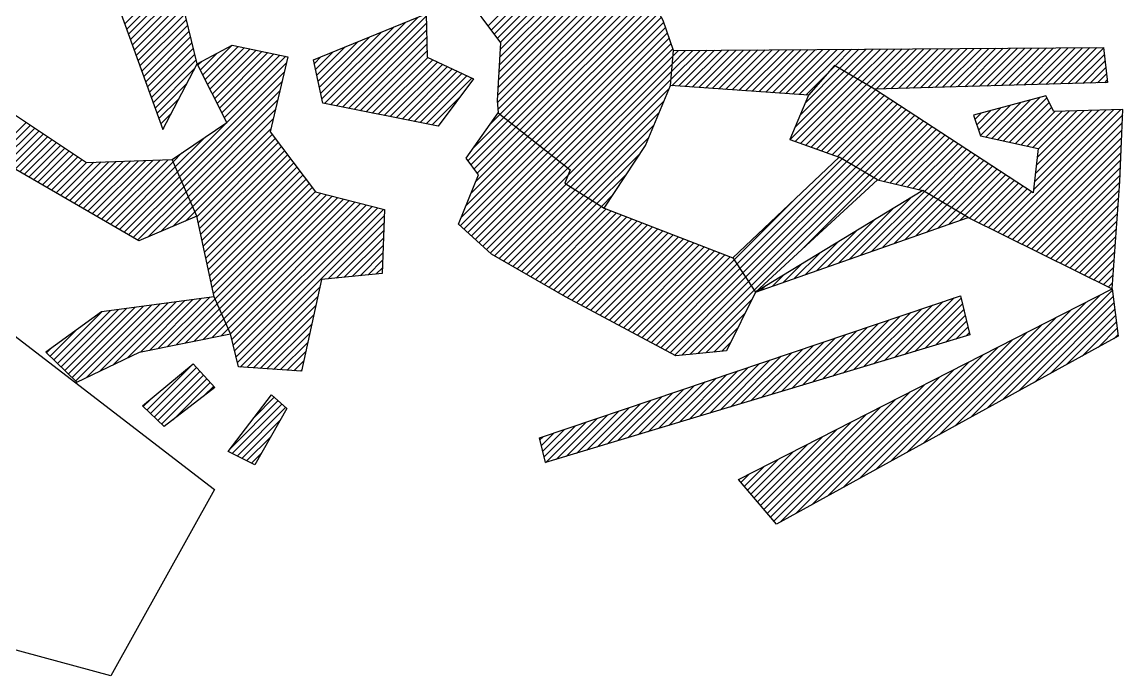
# Model space of a CAD drawing. Header units: metres. Extents: x -3.308 to -2.454, y -16.169 to -15.337.
# Drawn here: x -3.004 to -2.461, y -16.169 to -15.846 of the extents above; entities that cross this region are included whole.
import ezdxf

# ---------------------------------------------------------------- set-up
doc = ezdxf.new("R2010")
doc.units = ezdxf.units.M
doc.header["$LTSCALE"] = 25
doc.header["$MEASUREMENT"] = 0
doc.layers.get('0').update_dxf_attribs({"linetype": 'CONTINUOUS'})
for name, color, linetype in [('KNOCHEN', 2, 'CONTINUOUS'), ('KNOCHENSCHRAFF', 2, 'CONTINUOUS'), ('STEINE', 4, 'CONTINUOUS')]:
    doc.layers.add(name, color=color, linetype=linetype)

# ---------------------------------------------------------------- blocks, each defined once
blk = doc.blocks.new('*X1')
at = {"color": 0}
for p, q in [((-277.385, -1584.826), (-272.979, -1580.419)), ((-277.235, -1585.029), (-272.691, -1580.485)), ((-277.085, -1585.233), (-272.403, -1580.551)), ((-276.935, -1585.437), (-272.115, -1580.617)), ((-276.793, -1586.002), (-271.656, -1580.864)), ((-276.786, -1585.64), (-271.828, -1580.682)), ((-276.836, -1586.751), (-271.315, -1581.23)), ((-276.814, -1586.376), (-271.485, -1581.047)), ((-276.899, -1587.875), (-270.802, -1581.778)), ((-276.878, -1587.5), (-270.973, -1581.596)), ((-276.857, -1587.125), (-271.144, -1581.413)), ((-295.303, -1584.712), (-292.816, -1582.225)), ((-276.926, -1588.609), (-270.461, -1582.144)), ((-276.92, -1588.249), (-270.632, -1581.961)), ((-276.899, -1588.936), (-270.29, -1582.327)), ((-295.21, -1584.972), (-292.747, -1582.509)), ((-295.116, -1585.232), (-292.678, -1582.794)), ((-276.796, -1589.186), (-270.12, -1582.51)), ((-276.598, -1589.342), (-269.949, -1582.693)), ((-276.401, -1589.498), (-269.778, -1582.875)), ((-295.022, -1585.492), (-292.609, -1583.079)), ((-294.929, -1585.752), (-292.54, -1583.363)), ((-276.203, -1589.654), (-269.607, -1583.058)), ((-276.006, -1589.81), (-269.451, -1583.256)), ((-275.808, -1589.966), (-269.325, -1583.483)), ((-294.835, -1586.012), (-292.471, -1583.648)), ((-294.742, -1586.272), (-292.402, -1583.933)), ((-275.611, -1590.122), (-269.2, -1583.711)), ((-275.413, -1590.278), (-269.074, -1583.939)), ((-294.648, -1586.532), (-292.333, -1584.217)), ((-294.555, -1586.792), (-292.264, -1584.502)), ((-285.453, -1588.651), (-281.434, -1584.632)), ((-285.158, -1588.71), (-280.835, -1584.386)), ((-284.863, -1588.768), (-280.431, -1584.336)), ((-275.216, -1590.434), (-268.948, -1584.167)), ((-275.018, -1590.59), (-268.822, -1584.394)), ((-274.821, -1590.746), (-268.707, -1584.632)), ((-294.461, -1587.052), (-292.195, -1584.786)), ((-294.368, -1587.312), (-292.126, -1585.071)), ((-285.64, -1588.131), (-282.632, -1585.122)), ((-285.578, -1588.422), (-282.033, -1584.877)), ((-284.569, -1588.827), (-280.424, -1584.682)), ((-284.274, -1588.886), (-280.416, -1585.028)), ((-274.623, -1590.902), (-268.617, -1584.896)), ((-274.426, -1591.058), (-268.526, -1585.159)), ((-294.274, -1587.572), (-292.057, -1585.356)), ((-294.18, -1587.832), (-291.988, -1585.64)), ((-285.763, -1587.547), (-283.83, -1585.613)), ((-285.702, -1587.839), (-283.231, -1585.368)), ((-283.979, -1588.944), (-280.409, -1585.375)), ((-283.684, -1589.003), (-280.402, -1585.721)), ((-274.228, -1591.214), (-268.436, -1585.423)), ((-274.031, -1591.371), (-268.346, -1585.686)), ((-294.087, -1588.092), (-291.92, -1585.925)), ((-293.993, -1588.352), (-291.851, -1586.21)), ((-291.578, -1586.997), (-290.744, -1586.163)), ((-291.459, -1587.232), (-290.001, -1585.774)), ((-291.34, -1587.467), (-289.708, -1585.835)), ((-291.222, -1587.702), (-289.415, -1585.895)), ((-291.103, -1587.937), (-289.122, -1585.956)), ((-290.984, -1588.171), (-288.829, -1586.016)), ((-290.865, -1588.406), (-288.536, -1586.077)), ((-290.747, -1588.641), (-288.243, -1586.137)), ((-290.628, -1588.876), (-287.95, -1586.198)), ((-290.509, -1589.111), (-287.657, -1586.258)), ((-285.887, -1586.963), (-285.028, -1586.104)), ((-285.825, -1587.255), (-284.429, -1585.859)), ((-283.389, -1589.062), (-280.394, -1586.067)), ((-273.833, -1591.527), (-268.256, -1585.95)), ((-273.636, -1591.683), (-268.251, -1586.298)), ((-268.357, -1587.465), (-266.918, -1586.026)), ((-268.322, -1587.076), (-267.274, -1586.028)), ((-268.308, -1587.77), (-266.562, -1586.023)), ((-268.286, -1586.687), (-267.63, -1586.031)), ((-268.251, -1586.298), (-267.986, -1586.033)), ((-267.978, -1587.793), (-266.206, -1586.021)), ((-267.647, -1587.816), (-265.85, -1586.018)), ((-267.317, -1587.839), (-265.494, -1586.016)), ((-266.986, -1587.862), (-265.138, -1586.013)), ((-266.656, -1587.885), (-264.782, -1586.011)), ((-266.326, -1587.908), (-264.426, -1586.008)), ((-265.995, -1587.931), (-264.07, -1586.006)), ((-265.665, -1587.954), (-263.714, -1586.003)), ((-265.334, -1587.977), (-263.358, -1586.001)), ((-265.004, -1588), (-263.002, -1585.999)), ((-264.673, -1588.023), (-262.646, -1585.996)), ((-264.343, -1588.047), (-262.29, -1585.994)), ((-264.012, -1588.07), (-261.934, -1585.991)), ((-263.682, -1588.093), (-261.578, -1585.989)), ((-263.351, -1588.116), (-261.222, -1585.986)), ((-263.021, -1588.139), (-260.866, -1585.984)), ((-262.69, -1588.162), (-260.51, -1585.981)), ((-262.36, -1588.185), (-260.154, -1585.979)), ((-262.029, -1588.208), (-259.798, -1585.976)), ((-260.257, -1586.789), (-259.441, -1585.974)), ((-260.035, -1586.921), (-259.085, -1585.971)), ((-259.813, -1587.052), (-258.729, -1585.969)), ((-259.591, -1587.184), (-258.373, -1585.966)), ((-259.369, -1587.316), (-258.017, -1585.964)), ((-259.147, -1587.447), (-257.661, -1585.961)), ((-258.925, -1587.579), (-257.305, -1585.959)), ((-258.703, -1587.711), (-256.949, -1585.956)), ((-258.481, -1587.842), (-256.593, -1585.954)), ((-258.227, -1587.941), (-256.237, -1585.952)), ((-257.863, -1587.931), (-255.881, -1585.949)), ((-257.499, -1587.921), (-255.525, -1585.947)), ((-257.135, -1587.91), (-255.169, -1585.944)), ((-256.772, -1587.9), (-254.813, -1585.942)), ((-256.408, -1587.89), (-254.457, -1585.939)), ((-256.044, -1587.879), (-254.101, -1585.937)), ((-255.68, -1587.869), (-253.745, -1585.934)), ((-255.316, -1587.859), (-253.389, -1585.932)), ((-254.952, -1587.849), (-253.033, -1585.929)), ((-254.588, -1587.838), (-252.677, -1585.927)), ((-254.224, -1587.828), (-252.321, -1585.924)), ((-253.861, -1587.818), (-251.965, -1585.922)), ((-253.497, -1587.807), (-251.609, -1585.919)), ((-253.133, -1587.797), (-251.253, -1585.917)), ((-252.769, -1587.787), (-250.897, -1585.914)), ((-252.405, -1587.776), (-250.541, -1585.912)), ((-252.041, -1587.766), (-250.185, -1585.909)), ((-251.677, -1587.756), (-249.829, -1585.907)), ((-251.314, -1587.745), (-249.473, -1585.905)), ((-250.95, -1587.735), (-249.117, -1585.902)), ((-250.586, -1587.725), (-248.761, -1585.9)), ((-250.222, -1587.715), (-248.405, -1585.897)), ((-249.858, -1587.704), (-248.049, -1585.895)), ((-249.494, -1587.694), (-247.693, -1585.892)), ((-249.13, -1587.684), (-247.337, -1585.89)), ((-248.767, -1587.673), (-247.007, -1585.913)), ((-248.403, -1587.663), (-246.97, -1586.231)), ((-293.9, -1588.612), (-291.782, -1586.494)), ((-292.708, -1592.017), (-287.327, -1586.635)), ((-291.696, -1586.762), (-291.49, -1586.556)), ((-290.391, -1589.346), (-287.364, -1586.319)), ((-285.949, -1586.671), (-285.627, -1586.35)), ((-283.094, -1589.121), (-280.35, -1586.377)), ((-282.8, -1589.179), (-280.11, -1586.49)), ((-282.505, -1589.238), (-279.869, -1586.603)), ((-282.21, -1589.297), (-279.629, -1586.716)), ((-281.915, -1589.355), (-279.388, -1586.829)), ((-273.438, -1591.839), (-268.286, -1586.687)), ((-260.655, -1587.188), (-260.257, -1586.789)), ((-248.039, -1587.653), (-246.934, -1586.548)), ((-293.806, -1588.872), (-291.861, -1586.927)), ((-292.601, -1592.263), (-287.436, -1587.098)), ((-281.62, -1589.414), (-279.148, -1586.942)), ((-281.325, -1589.473), (-278.907, -1587.055)), ((-281.031, -1589.532), (-278.667, -1587.168)), ((-280.736, -1589.59), (-278.426, -1587.281)), ((-273.433, -1592.187), (-268.322, -1587.076)), ((-262.497, -1590.443), (-259.369, -1587.316)), ((-262.239, -1589.832), (-259.591, -1587.184)), ((-261.981, -1589.22), (-259.813, -1587.052)), ((-261.723, -1588.609), (-260.035, -1586.921)), ((-261.699, -1588.231), (-260.655, -1587.188)), ((-247.675, -1587.642), (-246.897, -1586.865)), ((-247.311, -1587.632), (-246.861, -1587.182)), ((-293.713, -1589.132), (-292.243, -1587.662)), ((-292.494, -1592.51), (-287.545, -1587.56)), ((-280.441, -1589.649), (-278.186, -1587.394)), ((-273.519, -1592.627), (-268.357, -1587.465)), ((-273.303, -1592.764), (-268.442, -1587.904)), ((-262.221, -1590.521), (-259.147, -1587.447)), ((-261.961, -1590.614), (-258.925, -1587.579)), ((-261.7, -1590.707), (-258.703, -1587.711)), ((-261.44, -1590.801), (-258.481, -1587.842)), ((-246.947, -1587.622), (-246.824, -1587.499)), ((-293.619, -1589.392), (-292.624, -1588.397)), ((-292.387, -1592.757), (-287.654, -1588.023)), ((-280.146, -1589.708), (-278.767, -1588.329)), ((-261.179, -1590.894), (-258.261, -1587.976)), ((-260.919, -1590.987), (-258.048, -1588.115)), ((-260.658, -1591.08), (-257.834, -1588.255)), ((-260.398, -1591.173), (-257.62, -1588.395)), ((-252.231, -1590.431), (-250.147, -1588.347)), ((-251.94, -1590.494), (-249.814, -1588.367)), ((-292.28, -1593.003), (-287.763, -1588.485)), ((-292.174, -1593.25), (-287.872, -1588.948)), ((-273.087, -1592.902), (-268.695, -1588.51)), ((-260.137, -1591.266), (-257.406, -1588.534)), ((-259.903, -1591.385), (-257.192, -1588.674)), ((-259.682, -1591.517), (-256.978, -1588.814)), ((-259.46, -1591.649), (-256.764, -1588.953)), ((-253.266, -1589.698), (-252.564, -1588.996)), ((-253.175, -1589.961), (-252.081, -1588.866)), ((-253.084, -1590.223), (-251.598, -1588.737)), ((-252.812, -1590.304), (-251.114, -1588.607)), ((-252.521, -1590.367), (-250.631, -1588.477)), ((-252.208, -1595.004), (-246.15, -1588.945)), ((-251.65, -1590.557), (-249.692, -1588.599)), ((-251.359, -1590.62), (-249.569, -1588.83)), ((-250.488, -1590.809), (-248.694, -1589.015)), ((-250.472, -1592.914), (-246.513, -1588.955)), ((-250.424, -1592.513), (-246.877, -1588.965)), ((-250.377, -1592.112), (-247.24, -1588.975)), ((-250.329, -1591.71), (-247.603, -1588.985)), ((-250.281, -1591.309), (-247.967, -1588.995)), ((-250.233, -1590.908), (-248.33, -1589.005)), ((-293.526, -1589.652), (-293.006, -1589.132)), ((-292.067, -1593.497), (-287.981, -1589.411)), ((-278.376, -1591.473), (-276.401, -1589.498)), ((-278.132, -1590.876), (-276.598, -1589.342)), ((-277.273, -1589.663), (-276.796, -1589.186)), ((-272.871, -1593.039), (-268.948, -1589.116)), ((-259.239, -1591.782), (-256.55, -1589.093)), ((-259.018, -1591.914), (-256.337, -1589.233)), ((-258.797, -1592.046), (-256.123, -1589.373)), ((-258.575, -1592.179), (-255.909, -1589.512)), ((-253.358, -1589.436), (-253.048, -1589.126)), ((-251.972, -1595.121), (-246.063, -1589.213)), ((-251.069, -1590.683), (-249.421, -1589.034)), ((-250.778, -1590.746), (-249.057, -1589.025)), ((-301.829, -1591.238), (-300.168, -1589.577)), ((-301.605, -1591.368), (-299.956, -1589.718)), ((-301.382, -1591.498), (-299.743, -1589.86)), ((-301.158, -1591.628), (-299.531, -1590.001)), ((-293.432, -1589.912), (-293.387, -1589.867)), ((-291.96, -1593.743), (-288.09, -1589.873)), ((-278.225, -1591.676), (-276.203, -1589.654)), ((-278.074, -1591.878), (-276.006, -1589.81)), ((-277.923, -1592.081), (-275.808, -1589.966)), ((-272.655, -1593.176), (-269.201, -1589.723)), ((-258.354, -1592.311), (-255.695, -1589.652)), ((-258.122, -1592.432), (-255.481, -1589.792)), ((-257.835, -1592.499), (-255.267, -1589.931)), ((-257.547, -1592.565), (-255.053, -1590.071)), ((-251.735, -1595.238), (-246.08, -1589.583)), ((-251.499, -1595.356), (-246.097, -1589.954)), ((-300.934, -1591.758), (-299.318, -1590.142)), ((-300.71, -1591.887), (-299.106, -1590.283)), ((-300.487, -1592.017), (-298.894, -1590.424)), ((-300.263, -1592.147), (-298.681, -1590.565)), ((-292.815, -1591.77), (-291.396, -1590.351)), ((-291.853, -1593.99), (-288.039, -1590.176)), ((-291.75, -1594.241), (-287.887, -1590.377)), ((-291.687, -1594.532), (-287.735, -1590.579)), ((-278.7, -1594.272), (-275.018, -1590.59)), ((-278.465, -1593.684), (-275.216, -1590.434)), ((-278.231, -1593.096), (-275.413, -1590.278)), ((-277.996, -1592.507), (-275.611, -1590.122)), ((-272.438, -1593.314), (-269.454, -1590.329)), ((-257.26, -1592.631), (-254.839, -1590.211)), ((-256.972, -1592.697), (-254.626, -1590.35)), ((-256.685, -1592.763), (-254.412, -1590.49)), ((-256.397, -1592.829), (-254.198, -1590.63)), ((-251.263, -1595.473), (-246.114, -1590.324)), ((-300.039, -1592.277), (-298.469, -1590.707)), ((-299.816, -1592.407), (-298.257, -1590.848)), ((-299.592, -1592.537), (-298.044, -1590.989)), ((-299.368, -1592.666), (-297.832, -1591.13)), ((-292.922, -1591.523), (-292.485, -1591.087)), ((-291.625, -1594.822), (-287.583, -1590.78)), ((-291.562, -1595.113), (-287.431, -1590.982)), ((-291.499, -1595.404), (-287.279, -1591.184)), ((-278.753, -1594.678), (-274.821, -1590.746)), ((-278.568, -1594.847), (-274.623, -1590.902)), ((-278.383, -1595.016), (-274.426, -1591.058)), ((-272.222, -1593.451), (-269.865, -1591.094)), ((-256.11, -1592.895), (-253.984, -1590.769)), ((-255.848, -1592.987), (-253.77, -1590.909)), ((-255.626, -1593.118), (-253.556, -1591.049)), ((-255.404, -1593.25), (-253.342, -1591.188)), ((-251.026, -1595.59), (-246.131, -1590.694)), ((-250.79, -1595.707), (-246.148, -1591.065)), ((-299.144, -1592.796), (-297.619, -1591.271)), ((-298.921, -1592.926), (-297.407, -1591.412)), ((-298.697, -1593.056), (-297.196, -1591.555)), ((-298.473, -1593.186), (-296.83, -1591.543)), ((-298.249, -1593.316), (-296.465, -1591.531)), ((-298.026, -1593.445), (-296.099, -1591.518)), ((-297.802, -1593.575), (-295.733, -1591.506)), ((-297.578, -1593.705), (-295.367, -1591.494)), ((-297.355, -1593.835), (-295.001, -1591.482)), ((-297.131, -1593.965), (-294.636, -1591.469)), ((-296.907, -1594.095), (-294.27, -1591.457)), ((-296.683, -1594.224), (-293.904, -1591.445)), ((-296.46, -1594.354), (-293.538, -1591.433)), ((-296.236, -1594.484), (-293.172, -1591.42)), ((-296.012, -1594.614), (-292.922, -1591.523)), ((-291.437, -1595.695), (-287.127, -1591.385)), ((-291.374, -1595.986), (-286.975, -1591.587)), ((-278.198, -1595.184), (-274.228, -1591.214)), ((-278.013, -1595.353), (-274.031, -1591.371)), ((-277.828, -1595.521), (-273.833, -1591.527)), ((-277.643, -1595.69), (-273.636, -1591.683)), ((-265.098, -1596.58), (-259.903, -1591.385)), ((-264.957, -1596.792), (-259.682, -1591.517)), ((-264.816, -1597.005), (-259.46, -1591.649)), ((-255.182, -1593.382), (-253.129, -1591.328)), ((-254.961, -1593.514), (-252.915, -1591.468)), ((-254.739, -1593.646), (-252.701, -1591.607)), ((-250.554, -1595.825), (-246.165, -1591.435)), ((-295.788, -1594.744), (-292.815, -1591.77)), ((-295.565, -1594.873), (-292.708, -1592.017)), ((-295.341, -1595.003), (-292.601, -1592.263)), ((-291.312, -1596.277), (-286.823, -1591.788)), ((-291.249, -1596.568), (-286.67, -1591.99)), ((-291.186, -1596.859), (-286.518, -1592.191)), ((-277.458, -1595.858), (-273.438, -1591.839)), ((-277.273, -1596.027), (-273.433, -1592.187)), ((-272.006, -1593.589), (-270.55, -1592.133)), ((-264.675, -1597.217), (-259.239, -1591.782)), ((-264.534, -1597.43), (-259.018, -1591.914)), ((-264.393, -1597.643), (-258.797, -1592.046)), ((-264.252, -1597.855), (-258.575, -1592.179)), ((-254.517, -1593.777), (-252.487, -1591.747)), ((-254.295, -1593.909), (-252.273, -1591.887)), ((-254.074, -1594.041), (-252.059, -1592.027)), ((-253.852, -1594.173), (-251.845, -1592.166)), ((-250.318, -1595.942), (-246.181, -1591.806)), ((-250.081, -1596.059), (-246.198, -1592.176)), ((-295.117, -1595.133), (-292.494, -1592.51)), ((-294.894, -1595.263), (-292.387, -1592.757)), ((-291.124, -1597.15), (-286.366, -1592.393)), ((-291.061, -1597.441), (-286.214, -1592.594)), ((-290.999, -1597.732), (-286.062, -1592.796)), ((-277.062, -1596.169), (-273.519, -1592.627)), ((-276.837, -1596.298), (-273.303, -1592.764)), ((-261.801, -1595.758), (-258.354, -1592.311)), ((-253.626, -1594.3), (-251.631, -1592.306)), ((-253.39, -1594.418), (-251.418, -1592.446)), ((-253.153, -1594.535), (-251.204, -1592.585)), ((-252.917, -1594.652), (-250.99, -1592.725)), ((-249.845, -1596.176), (-246.216, -1592.548)), ((-294.67, -1595.393), (-292.28, -1593.003)), ((-294.163, -1595.239), (-292.174, -1593.25)), ((-290.936, -1598.023), (-285.918, -1593.005)), ((-290.853, -1598.294), (-285.637, -1593.077)), ((-290.745, -1598.539), (-285.355, -1593.149)), ((-290.637, -1598.784), (-285.074, -1593.222)), ((-290.529, -1599.03), (-284.793, -1593.294)), ((-276.612, -1596.427), (-273.087, -1592.902)), ((-276.387, -1596.556), (-272.871, -1593.039)), ((-276.163, -1596.685), (-272.655, -1593.176)), ((-275.938, -1596.813), (-272.438, -1593.314)), ((-271.79, -1593.726), (-271.235, -1593.171)), ((-259.529, -1596.314), (-256.489, -1593.274)), ((-258.984, -1596.123), (-255.848, -1592.987)), ((-258.439, -1595.931), (-255.626, -1593.118)), ((-257.893, -1595.74), (-255.404, -1593.25)), ((-252.681, -1594.769), (-250.776, -1592.865)), ((-252.444, -1594.887), (-250.562, -1593.004)), ((-249.609, -1596.294), (-246.243, -1592.928)), ((-249.372, -1596.411), (-246.269, -1593.308)), ((-293.548, -1594.978), (-292.067, -1593.497)), ((-292.932, -1594.716), (-291.96, -1593.743)), ((-290.42, -1599.275), (-284.511, -1593.366)), ((-290.312, -1599.52), (-284.23, -1593.438)), ((-290.204, -1599.766), (-283.949, -1593.51)), ((-290.096, -1600.011), (-283.667, -1593.583)), ((-290.024, -1600.293), (-283.386, -1593.655)), ((-289.954, -1600.577), (-283.105, -1593.727)), ((-289.884, -1600.86), (-282.823, -1593.799)), ((-289.814, -1601.143), (-282.542, -1593.871)), ((-275.713, -1596.942), (-272.222, -1593.451)), ((-275.488, -1597.071), (-272.006, -1593.589)), ((-275.264, -1597.2), (-271.79, -1593.726)), ((-275.039, -1597.329), (-271.559, -1593.848)), ((-265.238, -1596.367), (-262.275, -1593.404)), ((-260.074, -1596.506), (-257.39, -1593.821)), ((-257.348, -1595.548), (-255.182, -1593.382)), ((-256.803, -1595.356), (-254.961, -1593.514)), ((-256.258, -1595.165), (-254.739, -1593.646)), ((-255.713, -1594.973), (-254.517, -1593.777)), ((-249.136, -1596.528), (-246.296, -1593.688)), ((-292.317, -1594.454), (-291.853, -1593.99)), ((-289.744, -1601.427), (-282.505, -1594.188)), ((-274.814, -1597.457), (-271.304, -1593.947)), ((-274.589, -1597.586), (-271.049, -1594.046)), ((-274.365, -1597.715), (-270.794, -1594.144)), ((-274.14, -1597.844), (-270.539, -1594.243)), ((-273.915, -1597.972), (-270.284, -1594.342)), ((-273.69, -1598.101), (-270.029, -1594.44)), ((-260.619, -1596.697), (-258.29, -1594.369)), ((-255.168, -1594.782), (-254.295, -1593.909)), ((-254.623, -1594.59), (-254.074, -1594.041)), ((-254.078, -1594.399), (-253.852, -1594.173)), ((-248.9, -1596.645), (-246.323, -1594.068)), ((-248.663, -1596.762), (-246.349, -1594.448)), ((-285.265, -1597.301), (-282.518, -1594.554)), ((-284.872, -1597.262), (-282.531, -1594.921)), ((-273.463, -1598.228), (-269.774, -1594.539)), ((-273.233, -1598.351), (-269.519, -1594.638)), ((-273.003, -1598.475), (-269.265, -1594.736)), ((-272.773, -1598.598), (-269.01, -1594.835)), ((-272.543, -1598.722), (-268.755, -1594.934)), ((-261.164, -1596.889), (-259.191, -1594.916)), ((-248.427, -1596.88), (-246.376, -1594.828)), ((-284.48, -1597.223), (-282.543, -1595.287)), ((-272.313, -1598.845), (-268.5, -1595.032)), ((-272.082, -1598.968), (-268.245, -1595.131)), ((-271.852, -1599.092), (-267.99, -1595.23)), ((-271.622, -1599.215), (-267.735, -1595.328)), ((-271.392, -1599.338), (-267.48, -1595.427)), ((-271.162, -1599.462), (-267.225, -1595.525)), ((-261.709, -1597.08), (-260.092, -1595.463)), ((-248.191, -1596.997), (-246.402, -1595.209)), ((-284.087, -1597.185), (-282.556, -1595.653)), ((-283.695, -1597.146), (-282.569, -1596.02)), ((-270.932, -1599.585), (-266.97, -1595.624)), ((-270.701, -1599.709), (-266.716, -1595.723)), ((-270.471, -1599.832), (-266.461, -1595.821)), ((-270.241, -1599.955), (-266.206, -1595.92)), ((-270.011, -1600.079), (-265.951, -1596.019)), ((-262.254, -1597.272), (-260.992, -1596.01)), ((-247.954, -1597.114), (-246.429, -1595.589)), ((-247.718, -1597.231), (-246.456, -1595.969)), ((-283.302, -1597.107), (-282.582, -1596.386)), ((-269.781, -1600.202), (-265.696, -1596.117)), ((-269.551, -1600.326), (-265.441, -1596.216)), ((-269.32, -1600.449), (-265.238, -1596.367)), ((-269.09, -1600.572), (-265.098, -1596.58)), ((-262.799, -1597.463), (-261.893, -1596.557)), ((-247.482, -1597.349), (-246.482, -1596.349)), ((-282.91, -1597.068), (-282.594, -1596.752)), ((-268.86, -1600.696), (-264.957, -1596.792)), ((-268.63, -1600.819), (-264.816, -1597.005)), ((-263.344, -1597.655), (-262.794, -1597.104)), ((-247.246, -1597.466), (-246.509, -1596.729)), ((-247.009, -1597.583), (-246.535, -1597.109)), ((-268.4, -1600.943), (-264.675, -1597.217)), ((-268.17, -1601.066), (-264.534, -1597.43)), ((-267.816, -1601.066), (-264.393, -1597.643)), ((-263.89, -1597.847), (-263.695, -1597.652)), ((-246.773, -1597.7), (-246.562, -1597.489)), ((-293.651, -1600.738), (-291.13, -1598.217)), ((-289.617, -1601.654), (-285.692, -1597.729)), ((-289.286, -1601.677), (-285.79, -1598.18)), ((-267.424, -1601.027), (-264.252, -1597.855)), ((-257.329, -1601.186), (-254.382, -1598.238)), ((-256.823, -1601.033), (-254.037, -1598.247)), ((-252.774, -1603.701), (-247.163, -1598.09)), ((-251.989, -1603.27), (-246.575, -1597.856)), ((-251.204, -1602.839), (-246.535, -1598.17)), ((-298.268, -1601.819), (-295.217, -1598.768)), ((-298.088, -1601.993), (-294.808, -1598.713)), ((-297.909, -1602.168), (-294.4, -1598.658)), ((-297.73, -1602.342), (-293.991, -1598.603)), ((-297.199, -1602.164), (-293.582, -1598.548)), ((-296.529, -1601.848), (-293.174, -1598.493)), ((-295.859, -1601.532), (-292.765, -1598.438)), ((-295.189, -1601.216), (-292.356, -1598.382)), ((-294.537, -1600.917), (-291.947, -1598.327)), ((-294.094, -1600.828), (-291.539, -1598.272)), ((-293.208, -1600.649), (-290.853, -1598.294)), ((-292.765, -1600.559), (-290.745, -1598.539)), ((-292.323, -1600.47), (-290.637, -1598.784)), ((-288.955, -1601.699), (-285.887, -1598.631)), ((-267.031, -1600.988), (-264.378, -1598.335)), ((-258.847, -1601.643), (-255.984, -1598.779)), ((-258.341, -1601.491), (-255.45, -1598.599)), ((-257.835, -1601.338), (-254.916, -1598.419)), ((-256.317, -1600.881), (-253.969, -1598.533)), ((-253.558, -1604.132), (-247.885, -1598.459)), ((-250.42, -1602.408), (-246.495, -1598.483)), ((-298.806, -1601.296), (-296.443, -1598.934)), ((-298.626, -1601.471), (-296.034, -1598.879)), ((-298.447, -1601.645), (-295.626, -1598.824)), ((-291.88, -1600.381), (-290.529, -1599.03)), ((-291.437, -1600.291), (-290.42, -1599.275)), ((-288.624, -1601.722), (-285.985, -1599.082)), ((-266.638, -1600.949), (-264.724, -1599.034)), ((-260.365, -1602.1), (-257.585, -1599.32)), ((-259.859, -1601.948), (-257.051, -1599.14)), ((-259.353, -1601.795), (-256.517, -1598.96)), ((-255.811, -1600.728), (-253.902, -1598.82)), ((-255.305, -1600.576), (-253.835, -1599.106)), ((-255.128, -1604.995), (-249.33, -1599.196)), ((-254.343, -1604.564), (-248.607, -1598.828)), ((-249.635, -1601.977), (-246.455, -1598.797)), ((-248.85, -1601.546), (-246.415, -1599.11)), ((-298.985, -1601.122), (-297.686, -1599.823)), ((-290.994, -1600.202), (-290.312, -1599.52)), ((-290.551, -1600.113), (-290.204, -1599.766)), ((-288.293, -1601.744), (-286.083, -1599.533)), ((-266.246, -1600.91), (-265.07, -1599.734)), ((-261.883, -1602.558), (-259.187, -1599.861)), ((-261.377, -1602.405), (-258.653, -1599.681)), ((-260.871, -1602.253), (-258.119, -1599.501)), ((-255.912, -1605.426), (-250.052, -1599.565)), ((-254.799, -1600.424), (-253.768, -1599.392)), ((-254.293, -1600.271), (-253.701, -1599.679)), ((-248.066, -1601.115), (-246.375, -1599.424)), ((-247.281, -1600.684), (-246.335, -1599.737)), ((-287.963, -1601.767), (-286.18, -1599.984)), ((-263.401, -1603.015), (-260.788, -1600.402)), ((-262.895, -1602.862), (-260.254, -1600.222)), ((-262.389, -1602.71), (-259.721, -1600.041)), ((-257.482, -1606.288), (-251.496, -1600.302)), ((-256.697, -1605.857), (-250.774, -1599.934)), ((-253.787, -1600.119), (-253.634, -1599.965)), ((-246.496, -1600.252), (-246.295, -1600.051)), ((-299.164, -1600.948), (-298.941, -1600.724)), ((-287.632, -1601.789), (-286.278, -1600.436)), ((-287.301, -1601.812), (-286.375, -1600.887)), ((-265.853, -1600.871), (-265.415, -1600.433)), ((-264.919, -1603.472), (-262.39, -1600.943)), ((-264.413, -1603.32), (-261.856, -1600.763)), ((-263.907, -1603.167), (-261.322, -1600.582)), ((-258.266, -1606.719), (-252.218, -1600.671)), ((-294.213, -1603.774), (-291.936, -1601.498)), ((-286.97, -1601.835), (-286.473, -1601.338)), ((-266.437, -1603.929), (-263.991, -1601.484)), ((-265.931, -1603.777), (-263.458, -1601.304)), ((-265.425, -1603.625), (-262.924, -1601.123)), ((-259.836, -1607.581), (-253.663, -1601.408)), ((-259.051, -1607.15), (-252.941, -1601.04)), ((-294.032, -1603.947), (-291.76, -1601.675)), ((-293.851, -1604.12), (-291.591, -1601.86)), ((-293.671, -1604.293), (-291.423, -1602.046)), ((-286.639, -1601.857), (-286.57, -1601.789)), ((-267.955, -1604.387), (-265.593, -1602.025)), ((-267.449, -1604.234), (-265.059, -1601.844)), ((-266.943, -1604.082), (-264.525, -1601.664)), ((-260.62, -1608.012), (-254.385, -1601.777)), ((-293.49, -1604.466), (-291.255, -1602.231)), ((-292.926, -1604.256), (-291.087, -1602.416)), ((-269.473, -1604.844), (-267.195, -1602.566)), ((-268.967, -1604.692), (-266.661, -1602.385)), ((-268.461, -1604.539), (-266.127, -1602.205)), ((-262.19, -1608.875), (-255.83, -1602.515)), ((-261.405, -1608.444), (-255.107, -1602.146)), ((-291.381, -1603.064), (-290.918, -1602.601)), ((-270.991, -1605.301), (-268.796, -1603.107)), ((-270.485, -1605.149), (-268.262, -1602.926)), ((-269.979, -1604.996), (-267.728, -1602.746)), ((-262.974, -1609.306), (-256.552, -1602.883)), ((-294.393, -1603.601), (-294.044, -1603.252)), ((-290.08, -1605.652), (-287.739, -1603.311)), ((-290, -1605.925), (-287.55, -1603.476)), ((-289.764, -1606.044), (-287.361, -1603.64)), ((-288.911, -1604.129), (-287.928, -1603.146)), ((-272.509, -1605.758), (-270.398, -1603.647)), ((-272.003, -1605.606), (-269.864, -1603.467)), ((-271.497, -1605.454), (-269.33, -1603.287)), ((-263.44, -1609.064), (-257.996, -1603.621)), ((-263.277, -1609.254), (-257.274, -1603.252)), ((-274.027, -1606.216), (-271.999, -1604.188)), ((-273.521, -1606.063), (-271.465, -1604.008)), ((-273.015, -1605.911), (-270.932, -1603.828)), ((-263.603, -1608.873), (-258.719, -1603.989)), ((-289.529, -1606.162), (-287.624, -1604.257)), ((-274.678, -1605.807), (-273.601, -1604.729)), ((-274.608, -1606.09), (-273.067, -1604.549)), ((-274.538, -1606.374), (-272.533, -1604.369)), ((-263.929, -1608.492), (-260.163, -1604.727)), ((-263.766, -1608.683), (-259.441, -1604.358)), ((-289.294, -1606.28), (-288.087, -1605.074)), ((-274.819, -1605.24), (-274.669, -1605.09)), ((-274.748, -1605.523), (-274.135, -1604.91)), ((-264.092, -1608.302), (-260.885, -1605.095)), ((-264.418, -1607.921), (-262.33, -1605.833)), ((-264.255, -1608.111), (-261.608, -1605.464)), ((-289.059, -1606.399), (-288.551, -1605.891)), ((-264.581, -1607.73), (-263.052, -1606.201)), ((-264.907, -1607.349), (-264.496, -1606.939)), ((-264.744, -1607.54), (-263.774, -1606.57))]:
    blk.add_line(p, q, dxfattribs=at)

msp = doc.modelspace()

# ---------------------------------------------------------------- linework, layer by layer
at = {"layer": 'KNOCHEN'}
for points in [[(-2.93423, -15.89937), (-2.91735, -15.86685), (-2.94806, -15.74008), (-2.95156, -15.71768), (-2.96414, -15.66626), (-2.98189, -15.64433), (-2.99261, -15.65499), (-2.97493, -15.70642), (-2.96789, -15.73748), (-2.96589, -15.7497), (-2.96136, -15.76803), (-2.95494, -15.84182), (-2.93423, -15.89937)], [(-2.91755, -15.94215), (-2.94608, -15.95429), (-3.17774, -15.81986), (-3.24989, -15.78202), (-3.30581, -15.7661), (-3.30778, -15.74014), (-3.29299, -15.72899), (-3.29038, -15.70406), (-3.27308, -15.70055), (-3.20759, -15.75618), (-3.10703, -15.82463), (-3.03033, -15.87673), (-2.97193, -15.91555), (-2.92969, -15.91414)], [(-2.68227, -15.86035), (-2.68732, -15.84558), (-2.69492, -15.83182), (-2.71825, -15.80683), (-2.74978, -15.79962), (-2.78894, -15.79341), (-2.81184, -15.79539), (-2.81545, -15.81319), (-2.7865, -15.83107), (-2.76774, -15.85656), (-2.76934, -15.88505), (-2.76885, -15.89116)], [(-2.85533, -15.88635), (-2.85986, -15.86497), (-2.80434, -15.84222), (-2.80388, -15.86359), (-2.78102, -15.87433), (-2.79838, -15.89769), (-2.85533, -15.88635), (-2.85986, -15.86497)], [(-2.86586, -16.01861), (-2.89689, -16.01649), (-2.90092, -16.0002), (-2.90901, -15.98186), (-2.91755, -15.94215), (-2.92969, -15.91414), (-2.90268, -15.89589), (-2.91735, -15.86685), (-2.90003, -15.85774), (-2.87257, -15.86341), (-2.88132, -15.90053), (-2.85901, -15.9301), (-2.82494, -15.93883), (-2.82604, -15.97038), (-2.85607, -15.97335), (-2.86586, -16.01861)], [(-2.61568, -15.8824), (-2.68384, -15.87764), (-2.68227, -15.86035), (-2.4701, -15.85887), (-2.46811, -15.87618)], [(-2.53697, -15.94265), (-2.46583, -15.97795), (-2.46213, -15.92504), (-2.46051, -15.88943), (-2.4946, -15.89036), (-2.49865, -15.88271), (-2.53429, -15.89229), (-2.53076, -15.90247), (-2.50228, -15.90865), (-2.50489, -15.93052), (-2.58311, -15.87944), (-2.60292, -15.86768), (-2.61568, -15.8824), (-2.62489, -15.90426), (-2.60049, -15.91297)], [(-2.71657, -15.9381), (-2.69613, -15.90712), (-2.68384, -15.87764)], [(-2.46811, -15.87618), (-2.58311, -15.87944)], [(-2.64188, -15.97951), (-2.65621, -16.00848), (-2.68114, -16.01096), (-2.73551, -15.98181), (-2.77209, -15.96085), (-2.78833, -15.94606), (-2.7786, -15.92166), (-2.78468, -15.9135), (-2.76885, -15.89116), (-2.73331, -15.91923), (-2.73587, -15.92584), (-2.71657, -15.9381), (-2.65303, -15.96269)], [(-2.64188, -15.97951), (-2.5817, -15.92421), (-2.60049, -15.91297), (-2.65303, -15.96269), (-2.64188, -15.97951), (-2.64188, -15.97951), (-2.53697, -15.94265), (-2.55932, -15.92936), (-2.64188, -15.97951)], [(-2.5817, -15.92421), (-2.55932, -15.92936)], [(-2.90901, -15.98186), (-2.96449, -15.98935), (-2.99202, -16.00912), (-2.97679, -16.02391), (-2.94572, -16.00924), (-2.90092, -16.0002)], [(-2.74539, -16.0637), (-2.74841, -16.05148), (-2.54064, -15.98131), (-2.53611, -16.00066), (-2.74539, -16.0637)], [(-2.6315, -16.09402), (-2.65027, -16.07209), (-2.46583, -15.97795), (-2.46284, -16.00136), (-2.6315, -16.09402)], [(-2.9336, -16.0459), (-2.94426, -16.0357), (-2.91927, -16.01491), (-2.90862, -16.02664), (-2.9336, -16.0459)], [(-2.88888, -16.06485), (-2.90209, -16.0582), (-2.88064, -16.03027), (-2.87303, -16.03691), (-2.88888, -16.06485)]]:
    msp.add_lwpolyline(points, dxfattribs=at)
at = {"layer": 'STEINE'}
msp.add_lwpolyline([(-2.95988, -16.16896), (-3.07173, -16.13865), (-3.13071, -16.12425), (-3.1677, -16.06665), (-3.10392, -15.99508), (-3.02503, -15.98766), (-2.90875, -16.07701), (-2.95988, -16.16896)], dxfattribs=at)

# ---------------------------------------------------------------- block references
at = {"layer": 'KNOCHENSCHRAFF', "xscale": 0.01, "yscale": 0.01, "zscale": 0.01}
msp.add_blockref('*X1', (0, 0), dxfattribs=at)

doc.saveas('drawing.dxf')
